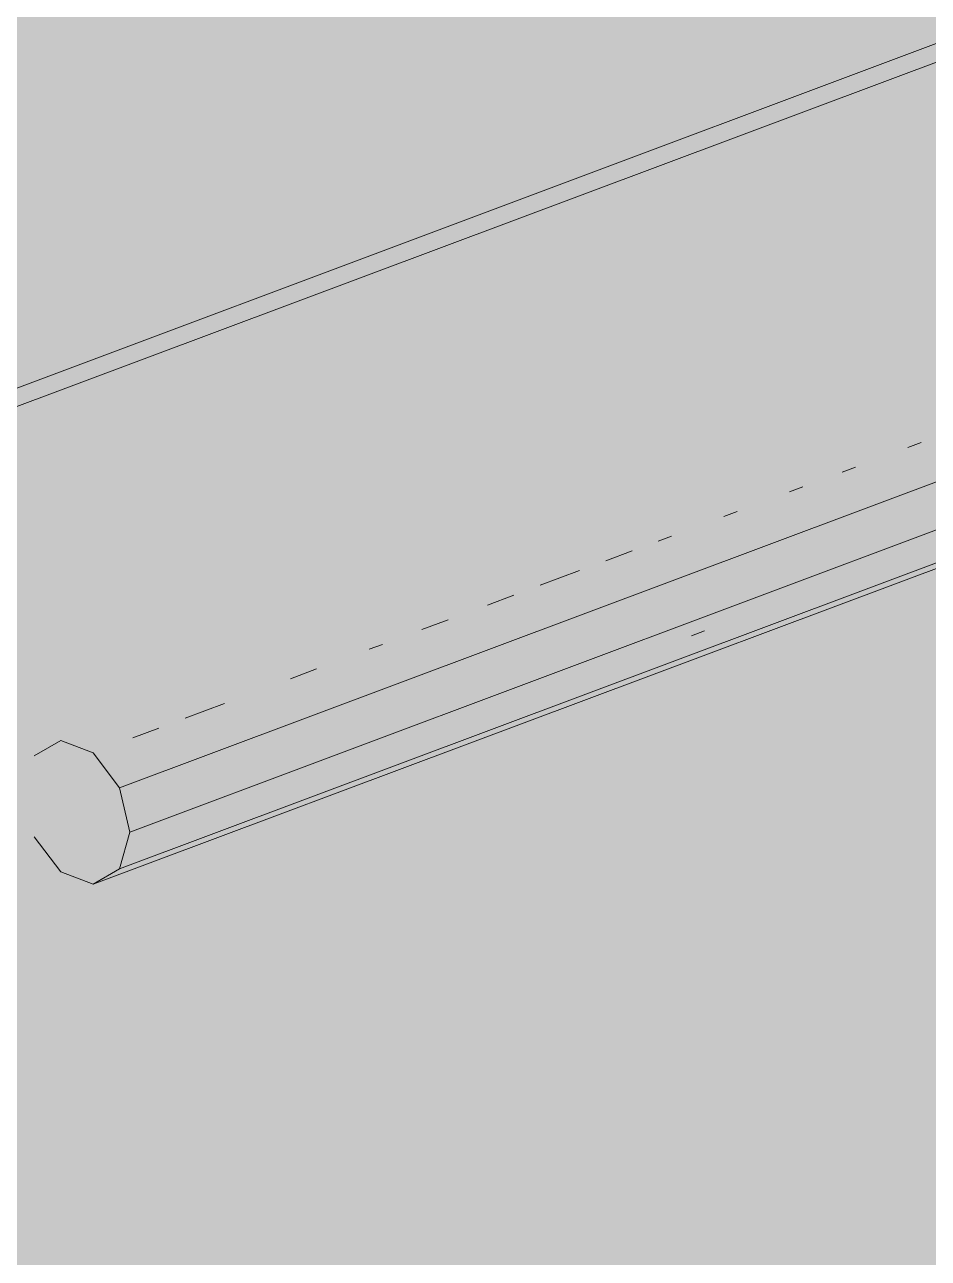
# Paper-space layout '03 3D Building and Roof' of a CAD drawing. Header units: millimetres. Extents: x 5 to 415, y 5 to 292.
# Drawn here: x 55.96 to 60.24, y 71.92 to 77.77 of the extents above; entities that cross this region are included whole.
import ezdxf

# ---------------------------------------------------------------- set-up
doc = ezdxf.new("R2010")
doc.units = ezdxf.units.MM
doc.layers.add('EXISTING', color=7, linetype='Continuous')
doc.layers.add('IMAGES', color=7, linetype='Continuous')

# ---------------------------------------------------------------- blocks, each defined once
blk = doc.blocks.new('SHEET_03')
at = {"layer": 'EXISTING', "color": 250, "lineweight": 9}
for p, q in [((56.4063, 74.148), (68.3064, 78.6059)), ((68.2295, 78.3486), (56.454, 73.9375)), ((56.4063, 73.7627), (68.1195, 78.1505)), ((56.2813, 73.6904), (68.1191, 78.1249)), ((47.2449, 72.7929), (60.4548, 77.7414)), ((47.4318, 72.7755), (60.4548, 77.654)), ((60.1442, 75.7609), (60.2065, 75.7843)), ((59.8326, 75.6442), (59.8949, 75.6676)), ((59.5834, 75.5509), (59.6457, 75.5742)), ((59.2719, 75.4342), (59.3342, 75.4575)), ((58.9604, 75.3175), (59.0227, 75.3408)), ((58.7112, 75.2241), (58.8358, 75.2708)), ((58.3996, 75.1074), (58.5866, 75.1775)), ((58.1504, 75.0141), (58.275, 75.0608)), ((57.8389, 74.8974), (57.9635, 74.9441)), ((59.1174, 74.8686), (59.1797, 74.8919)), ((57.5897, 74.804), (57.652, 74.8274)), ((57.2159, 74.664), (57.3405, 74.7107)), ((56.7174, 74.4773), (56.9043, 74.5473)), ((56.4682, 74.3839), (56.5928, 74.4306)), ((56.1268, 74.3718), (56.0018, 74.2995)), ((56.2813, 74.3139), (56.1268, 74.3718)), ((56.4063, 74.148), (56.2813, 74.3139)), ((56.454, 73.9375), (56.4063, 74.148)), ((56.4063, 73.7627), (56.454, 73.9375)), ((56.0018, 73.9142), (56.1268, 73.7483)), ((56.2813, 73.6904), (56.4063, 73.7627)), ((56.1268, 73.7483), (56.2813, 73.6904))]:
    blk.add_line(p, q, dxfattribs=at)
at = {"layer": 'IMAGES', "color": 7}
for points in [[(58.1379, 77.7143), (58.3093, 77.7143), (58.1379, 78.0571), (58.3093, 78.0571)], [(48.5416, 77.7143), (57.6238, 77.7143), (48.5416, 77.8857), (57.6238, 77.8857)], [(57.6238, 77.7143), (57.7952, 77.7143), (57.6238, 77.8857), (57.7952, 77.8857)], [(57.7952, 77.7143), (57.9665, 77.7143), (57.7952, 77.8857), (57.9665, 77.8857)], [(57.9665, 77.7143), (58.1379, 77.7143), (57.9665, 77.8857), (58.1379, 77.8857)], [(58.3093, 77.7143), (58.4806, 77.7143), (58.3093, 77.8857), (58.4806, 77.8857)], [(58.4806, 77.7143), (58.652, 77.7143), (58.4806, 77.8857), (58.652, 77.8857)], [(58.652, 77.7143), (58.8234, 77.7143), (58.652, 77.8857), (58.8234, 77.8857)], [(58.8234, 77.7143), (59.3375, 77.7143), (58.8234, 77.8857), (59.3375, 77.8857)], [(59.3375, 77.7143), (59.6802, 77.7143), (59.3375, 77.8857), (59.6802, 77.8857)], [(59.6802, 77.7143), (60.0229, 77.7143), (59.6802, 77.8857), (60.0229, 77.8857)], [(60.0229, 77.7143), (60.1943, 77.7143), (60.0229, 77.8857), (60.1943, 77.8857)], [(60.1943, 77.5429), (60.3656, 77.5429), (60.1943, 77.8857), (60.3656, 77.8857)], [(48.3702, 77.5429), (57.1097, 77.5429), (48.3702, 77.7143), (57.1097, 77.7143)], [(57.1097, 77.5429), (57.2811, 77.5429), (57.1097, 77.7143), (57.2811, 77.7143)], [(57.2811, 77.5429), (57.4525, 77.5429), (57.2811, 77.7143), (57.4525, 77.7143)], [(57.4525, 77.5429), (57.6238, 77.5429), (57.4525, 77.7143), (57.6238, 77.7143)], [(57.6238, 77.5429), (57.7952, 77.5429), (57.6238, 77.7143), (57.7952, 77.7143)], [(57.7952, 77.5429), (57.9665, 77.5429), (57.7952, 77.7143), (57.9665, 77.7143)], [(57.9665, 77.5429), (58.1379, 77.5429), (57.9665, 77.7143), (58.1379, 77.7143)], [(58.1379, 77.5429), (58.4806, 77.5429), (58.1379, 77.7143), (58.4806, 77.7143)], [(58.4806, 77.5429), (58.652, 77.5429), (58.4806, 77.7143), (58.652, 77.7143)], [(58.652, 77.5429), (59.3375, 77.5429), (58.652, 77.7143), (59.3375, 77.7143)], [(59.3375, 77.5429), (59.6802, 77.5429), (59.3375, 77.7143), (59.6802, 77.7143)], [(59.6802, 77.5429), (59.8515, 77.5429), (59.6802, 77.7143), (59.8515, 77.7143)], [(59.8515, 77.5429), (60.0229, 77.5429), (59.8515, 77.7143), (60.0229, 77.7143)], [(60.0229, 77.5429), (60.1943, 77.5429), (60.0229, 77.7143), (60.1943, 77.7143)], [(47.8561, 77.3714), (56.767, 77.3714), (47.8561, 77.5429), (56.767, 77.5429)], [(56.767, 77.3714), (57.1097, 77.3714), (56.767, 77.5429), (57.1097, 77.5429)], [(57.1097, 77.3714), (57.2811, 77.3714), (57.1097, 77.5429), (57.2811, 77.5429)], [(57.2811, 77.3714), (57.4525, 77.3714), (57.2811, 77.5429), (57.4525, 77.5429)], [(57.4525, 77.3714), (57.6238, 77.3714), (57.4525, 77.5429), (57.6238, 77.5429)], [(57.6238, 77.3714), (57.7952, 77.3714), (57.6238, 77.5429), (57.7952, 77.5429)], [(57.7952, 77.3714), (57.9665, 77.3714), (57.7952, 77.5429), (57.9665, 77.5429)], [(57.9665, 77.3714), (58.3093, 77.3714), (57.9665, 77.5429), (58.3093, 77.5429)], [(58.3093, 77.3714), (58.9947, 77.3714), (58.3093, 77.5429), (58.9947, 77.5429)], [(58.9947, 77.3714), (59.1661, 77.3714), (58.9947, 77.5429), (59.1661, 77.5429)], [(59.1661, 77.3714), (59.3375, 77.3714), (59.1661, 77.5429), (59.3375, 77.5429)], [(59.3375, 77.3714), (59.6802, 77.3714), (59.3375, 77.5429), (59.6802, 77.5429)], [(59.6802, 77.2), (59.8515, 77.2), (59.6802, 77.5429), (59.8515, 77.5429)], [(59.8515, 77.3714), (60.1943, 77.3714), (59.8515, 77.5429), (60.1943, 77.5429)], [(60.1943, 77.3714), (60.8797, 77.3714), (60.1943, 77.5429), (60.8797, 77.5429)], [(47.342, 77.2), (56.2529, 77.2), (47.342, 77.3714), (56.2529, 77.3714)], [(56.2529, 77.2), (56.4243, 77.2), (56.2529, 77.3714), (56.4243, 77.3714)], [(56.4243, 77.2), (56.767, 77.2), (56.4243, 77.3714), (56.767, 77.3714)], [(56.767, 77.2), (56.9384, 77.2), (56.767, 77.3714), (56.9384, 77.3714)], [(56.9384, 77.2), (57.1097, 77.2), (56.9384, 77.3714), (57.1097, 77.3714)], [(57.1097, 77.2), (57.2811, 77.2), (57.1097, 77.3714), (57.2811, 77.3714)], [(57.2811, 77.2), (57.4525, 77.2), (57.2811, 77.3714), (57.4525, 77.3714)], [(57.4525, 77.2), (57.7952, 77.2), (57.4525, 77.3714), (57.7952, 77.3714)], [(57.7952, 77.2), (58.4806, 77.2), (57.7952, 77.3714), (58.4806, 77.3714)], [(58.4806, 77.2), (58.8234, 77.2), (58.4806, 77.3714), (58.8234, 77.3714)], [(58.8234, 77.2), (58.9947, 77.2), (58.8234, 77.3714), (58.9947, 77.3714)], [(58.9947, 77.2), (59.1661, 77.2), (58.9947, 77.3714), (59.1661, 77.3714)], [(59.1661, 77.2), (59.3375, 77.2), (59.1661, 77.3714), (59.3375, 77.3714)], [(59.3375, 77.2), (59.5088, 77.2), (59.3375, 77.3714), (59.5088, 77.3714)], [(59.5088, 77.2), (59.6802, 77.2), (59.5088, 77.3714), (59.6802, 77.3714)], [(59.8515, 77.2), (60.0229, 77.2), (59.8515, 77.3714), (60.0229, 77.3714)], [(60.0229, 77.2), (60.1943, 77.2), (60.0229, 77.3714), (60.1943, 77.3714)], [(60.1943, 77.2), (60.8797, 77.2), (60.1943, 77.3714), (60.8797, 77.3714)], [(55.9102, 77.0286), (56.2529, 77.0286), (55.9102, 77.2), (56.2529, 77.2)], [(56.2529, 77.0286), (56.5956, 77.0286), (56.2529, 77.2), (56.5956, 77.2)], [(56.5956, 77.0286), (56.767, 77.0286), (56.5956, 77.2), (56.767, 77.2)], [(56.767, 77.0286), (56.9384, 77.0286), (56.767, 77.2), (56.9384, 77.2)], [(56.9384, 77.0286), (57.1097, 77.0286), (56.9384, 77.2), (57.1097, 77.2)], [(57.1097, 77.0286), (57.2811, 77.0286), (57.1097, 77.2), (57.2811, 77.2)], [(57.2811, 77.0286), (58.1379, 77.0286), (57.2811, 77.2), (58.1379, 77.2)], [(58.1379, 77.0286), (58.3093, 77.0286), (58.1379, 77.2), (58.3093, 77.2)], [(58.3093, 77.0286), (58.4806, 77.0286), (58.3093, 77.2), (58.4806, 77.2)], [(58.4806, 77.0286), (58.652, 77.0286), (58.4806, 77.2), (58.652, 77.2)], [(58.652, 77.0286), (58.8234, 77.0286), (58.652, 77.2), (58.8234, 77.2)], [(58.8234, 76.8571), (58.9947, 76.8571), (58.8234, 77.2), (58.9947, 77.2)], [(58.9947, 77.0286), (59.3375, 77.0286), (58.9947, 77.2), (59.3375, 77.2)], [(59.3375, 77.0286), (59.5088, 77.0286), (59.3375, 77.2), (59.5088, 77.2)], [(59.5088, 77.0286), (59.6802, 77.0286), (59.5088, 77.2), (59.6802, 77.2)], [(59.6802, 77.0286), (60.0229, 77.0286), (59.6802, 77.2), (60.0229, 77.2)], [(60.0229, 77.0286), (61.0511, 77.0286), (60.0229, 77.2), (61.0511, 77.2)], [(55.9102, 76.8571), (56.0816, 76.8571), (55.9102, 77.0286), (56.0816, 77.0286)], [(56.0816, 76.8571), (56.2529, 76.8571), (56.0816, 77.0286), (56.2529, 77.0286)], [(56.2529, 76.8571), (56.4243, 76.8571), (56.2529, 77.0286), (56.4243, 77.0286)], [(56.4243, 76.8571), (56.5956, 76.8571), (56.4243, 77.0286), (56.5956, 77.0286)], [(56.5956, 76.8571), (56.767, 76.8571), (56.5956, 77.0286), (56.767, 77.0286)], [(56.767, 76.8571), (57.6238, 76.8571), (56.767, 77.0286), (57.6238, 77.0286)], [(57.6238, 76.8571), (57.7952, 76.8571), (57.6238, 77.0286), (57.7952, 77.0286)], [(57.7952, 76.8571), (57.9665, 76.8571), (57.7952, 77.0286), (57.9665, 77.0286)], [(57.9665, 76.8571), (58.1379, 76.8571), (57.9665, 77.0286), (58.1379, 77.0286)], [(58.1379, 76.8571), (58.3093, 76.8571), (58.1379, 77.0286), (58.3093, 77.0286)], [(58.3093, 76.6857), (58.4806, 76.6857), (58.3093, 77.0286), (58.4806, 77.0286)], [(58.4806, 76.8571), (58.652, 76.8571), (58.4806, 77.0286), (58.652, 77.0286)], [(58.652, 76.8571), (58.8234, 76.8571), (58.652, 77.0286), (58.8234, 77.0286)], [(58.9947, 76.8571), (59.1661, 76.8571), (58.9947, 77.0286), (59.1661, 77.0286)], [(59.1661, 76.8571), (59.6802, 76.8571), (59.1661, 77.0286), (59.6802, 77.0286)], [(59.6802, 76.8571), (61.3938, 76.8571), (59.6802, 77.0286), (61.3938, 77.0286)], [(55.9102, 76.6857), (56.0816, 76.6857), (55.9102, 76.8571), (56.0816, 76.8571)], [(56.0816, 76.6857), (56.2529, 76.6857), (56.0816, 76.8571), (56.2529, 76.8571)], [(56.2529, 76.6857), (56.4243, 76.6857), (56.2529, 76.8571), (56.4243, 76.8571)], [(56.4243, 76.6857), (57.1097, 76.6857), (56.4243, 76.8571), (57.1097, 76.8571)], [(57.1097, 76.6857), (57.4525, 76.6857), (57.1097, 76.8571), (57.4525, 76.8571)], [(57.4525, 76.6857), (57.6238, 76.6857), (57.4525, 76.8571), (57.6238, 76.8571)], [(57.6238, 76.6857), (57.7952, 76.6857), (57.6238, 76.8571), (57.7952, 76.8571)], [(57.7952, 76.6857), (57.9665, 76.6857), (57.7952, 76.8571), (57.9665, 76.8571)], [(57.9665, 76.6857), (58.3093, 76.6857), (57.9665, 76.8571), (58.3093, 76.8571)], [(58.4806, 76.6857), (58.652, 76.6857), (58.4806, 76.8571), (58.652, 76.8571)], [(58.652, 76.6857), (58.8234, 76.6857), (58.652, 76.8571), (58.8234, 76.8571)], [(58.8234, 76.6857), (59.1661, 76.6857), (58.8234, 76.8571), (59.1661, 76.8571)], [(59.1661, 76.6857), (61.0511, 76.6857), (59.1661, 76.8571), (61.0511, 76.8571)], [(55.9102, 76.5143), (56.767, 76.5143), (55.9102, 76.6857), (56.767, 76.6857)], [(56.767, 76.5143), (56.9384, 76.5143), (56.767, 76.6857), (56.9384, 76.6857)], [(56.9384, 76.5143), (57.1097, 76.5143), (56.9384, 76.6857), (57.1097, 76.6857)], [(57.1097, 76.5143), (57.2811, 76.5143), (57.1097, 76.6857), (57.2811, 76.6857)], [(57.2811, 76.5143), (57.4525, 76.5143), (57.2811, 76.6857), (57.4525, 76.6857)], [(57.4525, 76.5143), (57.7952, 76.5143), (57.4525, 76.6857), (57.7952, 76.6857)], [(57.7952, 76.5143), (57.9665, 76.5143), (57.7952, 76.6857), (57.9665, 76.6857)], [(57.9665, 76.5143), (58.1379, 76.5143), (57.9665, 76.6857), (58.1379, 76.6857)], [(58.1379, 76.5143), (58.3093, 76.5143), (58.1379, 76.6857), (58.3093, 76.6857)], [(58.3093, 76.5143), (58.652, 76.5143), (58.3093, 76.6857), (58.652, 76.6857)], [(58.652, 76.5143), (60.537, 76.5143), (58.652, 76.6857), (60.537, 76.6857)], [(55.5675, 76.3429), (56.2529, 76.3429), (55.5675, 76.5143), (56.2529, 76.5143)], [(56.2529, 76.3429), (56.4243, 76.3429), (56.2529, 76.5143), (56.4243, 76.5143)], [(56.4243, 76.3429), (56.5956, 76.3429), (56.4243, 76.5143), (56.5956, 76.5143)], [(56.5956, 76.3429), (56.767, 76.3429), (56.5956, 76.5143), (56.767, 76.5143)], [(56.767, 76.3429), (56.9384, 76.3429), (56.767, 76.5143), (56.9384, 76.5143)], [(56.9384, 76.3429), (57.1097, 76.3429), (56.9384, 76.5143), (57.1097, 76.5143)], [(57.1097, 76.3429), (57.4525, 76.3429), (57.1097, 76.5143), (57.4525, 76.5143)], [(57.4525, 76.3429), (57.6238, 76.3429), (57.4525, 76.5143), (57.6238, 76.5143)], [(57.6238, 76.3429), (57.7952, 76.3429), (57.6238, 76.5143), (57.7952, 76.5143)], [(57.7952, 76.3429), (58.1379, 76.3429), (57.7952, 76.5143), (58.1379, 76.5143)], [(58.1379, 76.3429), (59.8515, 76.3429), (58.1379, 76.5143), (59.8515, 76.5143)], [(59.8515, 76.3429), (60.1943, 76.3429), (59.8515, 76.5143), (60.1943, 76.5143)], [(60.1943, 76.1714), (60.3656, 76.1714), (60.1943, 76.5143), (60.3656, 76.5143)], [(55.9102, 76.1714), (56.0816, 76.1714), (55.9102, 76.3429), (56.0816, 76.3429)], [(56.0816, 76.1714), (56.2529, 76.1714), (56.0816, 76.3429), (56.2529, 76.3429)], [(56.2529, 76.1714), (56.4243, 76.1714), (56.2529, 76.3429), (56.4243, 76.3429)], [(56.4243, 76.1714), (56.5956, 76.1714), (56.4243, 76.3429), (56.5956, 76.3429)], [(56.5956, 76.1714), (57.1097, 76.1714), (56.5956, 76.3429), (57.1097, 76.3429)], [(57.1097, 76.1714), (57.2811, 76.1714), (57.1097, 76.3429), (57.2811, 76.3429)], [(57.2811, 76.1714), (57.4525, 76.1714), (57.2811, 76.3429), (57.4525, 76.3429)], [(57.4525, 76.1714), (57.7952, 76.1714), (57.4525, 76.3429), (57.7952, 76.3429)], [(57.7952, 76.1714), (59.5088, 76.1714), (57.7952, 76.3429), (59.5088, 76.3429)], [(59.5088, 76.1714), (59.8515, 76.1714), (59.5088, 76.3429), (59.8515, 76.3429)], [(59.8515, 76.1714), (60.0229, 76.1714), (59.8515, 76.3429), (60.0229, 76.3429)], [(60.0229, 76.1714), (60.1943, 76.1714), (60.0229, 76.3429), (60.1943, 76.3429)], [(55.9102, 76), (56.0816, 76), (55.9102, 76.1714), (56.0816, 76.1714)], [(56.0816, 75.8286), (56.2529, 75.8286), (56.0816, 76.1714), (56.2529, 76.1714)], [(56.2529, 76), (56.5956, 76), (56.2529, 76.1714), (56.5956, 76.1714)], [(56.5956, 76), (56.767, 76), (56.5956, 76.1714), (56.767, 76.1714)], [(56.767, 76), (56.9384, 76), (56.767, 76.1714), (56.9384, 76.1714)], [(56.9384, 76), (57.2811, 76), (56.9384, 76.1714), (57.2811, 76.1714)], [(57.2811, 76), (58.9947, 76), (57.2811, 76.1714), (58.9947, 76.1714)], [(58.9947, 76), (59.1661, 76), (58.9947, 76.1714), (59.1661, 76.1714)], [(59.1661, 76), (59.3375, 76), (59.1661, 76.1714), (59.3375, 76.1714)], [(59.3375, 76), (59.5088, 76), (59.3375, 76.1714), (59.5088, 76.1714)], [(59.5088, 76), (59.6802, 76), (59.5088, 76.1714), (59.6802, 76.1714)], [(59.6802, 76), (59.8515, 76), (59.6802, 76.1714), (59.8515, 76.1714)], [(59.8515, 75.8286), (60.1943, 75.8286), (59.8515, 76.1714), (60.1943, 76.1714)], [(60.1943, 76), (60.7084, 76), (60.1943, 76.1714), (60.7084, 76.1714)], [(55.7388, 75.8286), (56.0816, 75.8286), (55.7388, 76), (56.0816, 76)], [(56.2529, 75.8286), (56.4243, 75.8286), (56.2529, 76), (56.4243, 76)], [(56.4243, 75.8286), (56.5956, 75.8286), (56.4243, 76), (56.5956, 76)], [(56.5956, 75.8286), (56.9384, 75.8286), (56.5956, 76), (56.9384, 76)], [(56.9384, 75.8286), (58.4806, 75.8286), (56.9384, 76), (58.4806, 76)], [(58.4806, 75.8286), (58.8234, 75.8286), (58.4806, 76), (58.8234, 76)], [(58.8234, 75.8286), (58.9947, 75.8286), (58.8234, 76), (58.9947, 76)], [(58.9947, 75.8286), (59.3375, 75.8286), (58.9947, 76), (59.3375, 76)], [(59.3375, 75.8286), (59.5088, 75.8286), (59.3375, 76), (59.5088, 76)], [(59.5088, 75.8286), (59.6802, 75.8286), (59.5088, 76), (59.6802, 76)], [(59.6802, 75.8286), (59.8515, 75.8286), (59.6802, 76), (59.8515, 76)], [(60.1943, 75.8286), (60.3656, 75.8286), (60.1943, 76), (60.3656, 76)], [(55.7388, 75.6571), (56.0816, 75.6571), (55.7388, 75.8286), (56.0816, 75.8286)], [(56.0816, 75.6571), (56.4243, 75.6571), (56.0816, 75.8286), (56.4243, 75.8286)], [(56.4243, 75.6571), (58.4806, 75.6571), (56.4243, 75.8286), (58.4806, 75.8286)], [(58.4806, 75.6571), (58.652, 75.6571), (58.4806, 75.8286), (58.652, 75.8286)], [(58.652, 75.6571), (59.1661, 75.6571), (58.652, 75.8286), (59.1661, 75.8286)], [(59.1661, 75.6571), (59.5088, 75.6571), (59.1661, 75.8286), (59.5088, 75.8286)], [(59.5088, 75.6571), (59.6802, 75.6571), (59.5088, 75.8286), (59.6802, 75.8286)], [(59.6802, 75.6571), (59.8515, 75.6571), (59.6802, 75.8286), (59.8515, 75.8286)], [(59.8515, 75.6571), (60.0229, 75.6571), (59.8515, 75.8286), (60.0229, 75.8286)], [(60.0229, 75.4857), (60.1943, 75.4857), (60.0229, 75.8286), (60.1943, 75.8286)], [(60.1943, 75.6571), (60.3656, 75.6571), (60.1943, 75.8286), (60.3656, 75.8286)], [(55.9102, 75.4857), (57.4525, 75.4857), (55.9102, 75.6571), (57.4525, 75.6571)], [(57.4525, 75.4857), (57.6238, 75.4857), (57.4525, 75.6571), (57.6238, 75.6571)], [(57.6238, 75.4857), (57.7952, 75.4857), (57.6238, 75.6571), (57.7952, 75.6571)], [(57.7952, 75.4857), (57.9665, 75.4857), (57.7952, 75.6571), (57.9665, 75.6571)], [(57.9665, 75.4857), (58.3093, 75.4857), (57.9665, 75.6571), (58.3093, 75.6571)], [(58.3093, 75.4857), (58.9947, 75.4857), (58.3093, 75.6571), (58.9947, 75.6571)], [(58.9947, 75.4857), (59.1661, 75.4857), (58.9947, 75.6571), (59.1661, 75.6571)], [(59.1661, 75.4857), (59.3375, 75.4857), (59.1661, 75.6571), (59.3375, 75.6571)], [(59.3375, 75.4857), (59.5088, 75.4857), (59.3375, 75.6571), (59.5088, 75.6571)], [(59.5088, 75.4857), (59.6802, 75.4857), (59.5088, 75.6571), (59.6802, 75.6571)], [(59.6802, 75.4857), (60.0229, 75.4857), (59.6802, 75.6571), (60.0229, 75.6571)], [(60.1943, 75.4857), (60.537, 75.4857), (60.1943, 75.6571), (60.537, 75.6571)], [(55.5675, 75.3143), (57.4525, 75.3143), (55.5675, 75.4857), (57.4525, 75.4857)], [(57.4525, 75.3143), (57.9665, 75.3143), (57.4525, 75.4857), (57.9665, 75.4857)], [(57.9665, 75.1429), (58.1379, 75.1429), (57.9665, 75.4857), (58.1379, 75.4857)], [(58.1379, 75.3143), (58.3093, 75.3143), (58.1379, 75.4857), (58.3093, 75.4857)], [(58.3093, 75.3143), (58.8234, 75.3143), (58.3093, 75.4857), (58.8234, 75.4857)], [(58.8234, 75.3143), (58.9947, 75.3143), (58.8234, 75.4857), (58.9947, 75.4857)], [(58.9947, 75.3143), (59.1661, 75.3143), (58.9947, 75.4857), (59.1661, 75.4857)], [(59.1661, 75.3143), (59.3375, 75.3143), (59.1661, 75.4857), (59.3375, 75.4857)], [(59.3375, 75.1429), (59.5088, 75.1429), (59.3375, 75.4857), (59.5088, 75.4857)], [(59.5088, 75.3143), (59.6802, 75.3143), (59.5088, 75.4857), (59.6802, 75.4857)], [(59.6802, 75.3143), (60.537, 75.3143), (59.6802, 75.4857), (60.537, 75.4857)], [(54.882, 75.1429), (56.9384, 75.1429), (54.882, 75.3143), (56.9384, 75.3143)], [(56.9384, 75.1429), (57.1097, 75.1429), (56.9384, 75.3143), (57.1097, 75.3143)], [(57.1097, 75.1429), (57.2811, 75.1429), (57.1097, 75.3143), (57.2811, 75.3143)], [(57.2811, 75.1429), (57.4525, 75.1429), (57.2811, 75.3143), (57.4525, 75.3143)], [(57.4525, 75.1429), (57.6238, 75.1429), (57.4525, 75.3143), (57.6238, 75.3143)], [(57.6238, 75.1429), (57.7952, 75.1429), (57.6238, 75.3143), (57.7952, 75.3143)], [(57.7952, 75.1429), (57.9665, 75.1429), (57.7952, 75.3143), (57.9665, 75.3143)], [(58.1379, 75.1429), (58.3093, 75.1429), (58.1379, 75.3143), (58.3093, 75.3143)], [(58.3093, 75.1429), (58.8234, 75.1429), (58.3093, 75.3143), (58.8234, 75.3143)], [(58.8234, 75.1429), (59.3375, 75.1429), (58.8234, 75.3143), (59.3375, 75.3143)], [(59.5088, 75.1429), (59.8515, 75.1429), (59.5088, 75.3143), (59.8515, 75.3143)], [(59.8515, 75.1429), (60.3656, 75.1429), (59.8515, 75.3143), (60.3656, 75.3143)], [(54.5393, 74.9714), (56.0816, 74.9714), (54.5393, 75.1429), (56.0816, 75.1429)], [(56.0816, 74.9714), (56.5956, 74.9714), (56.0816, 75.1429), (56.5956, 75.1429)], [(56.5956, 74.9714), (56.767, 74.9714), (56.5956, 75.1429), (56.767, 75.1429)], [(56.767, 74.9714), (56.9384, 74.9714), (56.767, 75.1429), (56.9384, 75.1429)], [(56.9384, 74.9714), (57.1097, 74.9714), (56.9384, 75.1429), (57.1097, 75.1429)], [(57.1097, 74.9714), (57.2811, 74.9714), (57.1097, 75.1429), (57.2811, 75.1429)], [(57.2811, 74.9714), (57.4525, 74.9714), (57.2811, 75.1429), (57.4525, 75.1429)], [(57.4525, 74.9714), (57.6238, 74.9714), (57.4525, 75.1429), (57.6238, 75.1429)], [(57.6238, 74.9714), (57.7952, 74.9714), (57.6238, 75.1429), (57.7952, 75.1429)], [(57.7952, 74.9714), (57.9665, 74.9714), (57.7952, 75.1429), (57.9665, 75.1429)], [(57.9665, 74.9714), (58.1379, 74.9714), (57.9665, 75.1429), (58.1379, 75.1429)], [(58.1379, 74.8), (58.4806, 74.8), (58.1379, 75.1429), (58.4806, 75.1429)], [(58.4806, 74.9714), (58.8234, 74.9714), (58.4806, 75.1429), (58.8234, 75.1429)], [(58.8234, 74.9714), (59.1661, 74.9714), (58.8234, 75.1429), (59.1661, 75.1429)], [(59.1661, 74.9714), (59.5088, 74.9714), (59.1661, 75.1429), (59.5088, 75.1429)], [(59.5088, 74.9714), (60.0229, 74.9714), (59.5088, 75.1429), (60.0229, 75.1429)], [(60.0229, 74.9714), (60.537, 74.9714), (60.0229, 75.1429), (60.537, 75.1429)], [(55.9102, 74.8), (56.0816, 74.8), (55.9102, 74.9714), (56.0816, 74.9714)], [(56.0816, 74.8), (56.2529, 74.8), (56.0816, 74.9714), (56.2529, 74.9714)], [(56.2529, 74.8), (56.5956, 74.8), (56.2529, 74.9714), (56.5956, 74.9714)], [(56.5956, 74.6286), (56.767, 74.6286), (56.5956, 74.9714), (56.767, 74.9714)], [(56.767, 74.6286), (57.1097, 74.6286), (56.767, 74.9714), (57.1097, 74.9714)], [(57.1097, 74.8), (57.6238, 74.8), (57.1097, 74.9714), (57.6238, 74.9714)], [(57.6238, 74.8), (57.7952, 74.8), (57.6238, 74.9714), (57.7952, 74.9714)], [(57.7952, 74.8), (57.9665, 74.8), (57.7952, 74.9714), (57.9665, 74.9714)], [(57.9665, 74.8), (58.1379, 74.8), (57.9665, 74.9714), (58.1379, 74.9714)], [(58.4806, 74.6286), (58.652, 74.6286), (58.4806, 74.9714), (58.652, 74.9714)], [(58.652, 74.8), (58.9947, 74.8), (58.652, 74.9714), (58.9947, 74.9714)], [(58.9947, 74.8), (59.1661, 74.8), (58.9947, 74.9714), (59.1661, 74.9714)], [(59.1661, 74.8), (59.5088, 74.8), (59.1661, 74.9714), (59.5088, 74.9714)], [(59.5088, 74.8), (59.8515, 74.8), (59.5088, 74.9714), (59.8515, 74.9714)], [(59.8515, 74.8), (60.0229, 74.8), (59.8515, 74.9714), (60.0229, 74.9714)], [(60.0229, 74.8), (60.1943, 74.8), (60.0229, 74.9714), (60.1943, 74.9714)], [(60.1943, 74.8), (60.3656, 74.8), (60.1943, 74.9714), (60.3656, 74.9714)], [(55.9102, 74.6286), (56.0816, 74.6286), (55.9102, 74.8), (56.0816, 74.8)], [(56.0816, 74.6286), (56.2529, 74.6286), (56.0816, 74.8), (56.2529, 74.8)], [(56.2529, 74.6286), (56.5956, 74.6286), (56.2529, 74.8), (56.5956, 74.8)], [(57.1097, 74.4571), (57.2811, 74.4571), (57.1097, 74.8), (57.2811, 74.8)], [(57.2811, 74.4571), (57.4525, 74.4571), (57.2811, 74.8), (57.4525, 74.8)], [(57.4525, 74.6286), (57.6238, 74.6286), (57.4525, 74.8), (57.6238, 74.8)], [(57.6238, 74.6286), (57.7952, 74.6286), (57.6238, 74.8), (57.7952, 74.8)], [(57.7952, 74.6286), (57.9665, 74.6286), (57.7952, 74.8), (57.9665, 74.8)], [(57.9665, 74.6286), (58.3093, 74.6286), (57.9665, 74.8), (58.3093, 74.8)], [(58.3093, 74.6286), (58.4806, 74.6286), (58.3093, 74.8), (58.4806, 74.8)], [(58.652, 74.6286), (58.8234, 74.6286), (58.652, 74.8), (58.8234, 74.8)], [(58.8234, 74.6286), (58.9947, 74.6286), (58.8234, 74.8), (58.9947, 74.8)], [(58.9947, 74.6286), (59.1661, 74.6286), (58.9947, 74.8), (59.1661, 74.8)], [(59.1661, 74.6286), (59.6802, 74.6286), (59.1661, 74.8), (59.6802, 74.8)], [(59.6802, 74.6286), (59.8515, 74.6286), (59.6802, 74.8), (59.8515, 74.8)], [(59.8515, 74.6286), (63.1074, 74.6286), (59.8515, 74.8), (63.1074, 74.8)], [(55.9102, 74.4571), (56.2529, 74.4571), (55.9102, 74.6286), (56.2529, 74.6286)], [(56.2529, 74.4571), (56.4243, 74.4571), (56.2529, 74.6286), (56.4243, 74.6286)], [(56.4243, 74.4571), (56.5956, 74.4571), (56.4243, 74.6286), (56.5956, 74.6286)], [(56.5956, 74.4571), (56.767, 74.4571), (56.5956, 74.6286), (56.767, 74.6286)], [(56.767, 74.4571), (56.9384, 74.4571), (56.767, 74.6286), (56.9384, 74.6286)], [(56.9384, 74.4571), (57.1097, 74.4571), (56.9384, 74.6286), (57.1097, 74.6286)], [(57.4525, 74.2857), (57.6238, 74.2857), (57.4525, 74.6286), (57.6238, 74.6286)], [(57.6238, 74.2857), (57.9665, 74.2857), (57.6238, 74.6286), (57.9665, 74.6286)], [(57.9665, 74.4571), (58.1379, 74.4571), (57.9665, 74.6286), (58.1379, 74.6286)], [(58.1379, 74.4571), (58.3093, 74.4571), (58.1379, 74.6286), (58.3093, 74.6286)], [(58.3093, 74.4571), (58.652, 74.4571), (58.3093, 74.6286), (58.652, 74.6286)], [(58.652, 74.4571), (58.9947, 74.4571), (58.652, 74.6286), (58.9947, 74.6286)], [(58.9947, 74.4571), (59.1661, 74.4571), (58.9947, 74.6286), (59.1661, 74.6286)], [(59.1661, 74.4571), (59.3375, 74.4571), (59.1661, 74.6286), (59.3375, 74.6286)], [(59.3375, 74.4571), (59.5088, 74.4571), (59.3375, 74.6286), (59.5088, 74.6286)], [(59.5088, 74.4571), (62.5934, 74.4571), (59.5088, 74.6286), (62.5934, 74.6286)], [(55.9102, 74.2857), (56.0816, 74.2857), (55.9102, 74.4571), (56.0816, 74.4571)], [(56.0816, 74.2857), (56.2529, 74.2857), (56.0816, 74.4571), (56.2529, 74.4571)], [(56.2529, 74.2857), (56.4243, 74.2857), (56.2529, 74.4571), (56.4243, 74.4571)], [(56.4243, 74.1143), (56.5956, 74.1143), (56.4243, 74.4571), (56.5956, 74.4571)], [(56.5956, 74.2857), (56.767, 74.2857), (56.5956, 74.4571), (56.767, 74.4571)], [(56.767, 74.2857), (57.1097, 74.2857), (56.767, 74.4571), (57.1097, 74.4571)], [(57.1097, 74.2857), (57.4525, 74.2857), (57.1097, 74.4571), (57.4525, 74.4571)], [(57.9665, 74.2857), (58.3093, 74.2857), (57.9665, 74.4571), (58.3093, 74.4571)], [(58.3093, 74.2857), (58.4806, 74.2857), (58.3093, 74.4571), (58.4806, 74.4571)], [(58.4806, 74.2857), (58.652, 74.2857), (58.4806, 74.4571), (58.652, 74.4571)], [(58.652, 74.2857), (58.8234, 74.2857), (58.652, 74.4571), (58.8234, 74.4571)], [(58.8234, 74.2857), (58.9947, 74.2857), (58.8234, 74.4571), (58.9947, 74.4571)], [(58.9947, 74.2857), (62.2506, 74.2857), (58.9947, 74.4571), (62.2506, 74.4571)], [(55.9102, 74.1143), (56.0816, 74.1143), (55.9102, 74.2857), (56.0816, 74.2857)], [(56.0816, 74.1143), (56.2529, 74.1143), (56.0816, 74.2857), (56.2529, 74.2857)], [(56.2529, 74.1143), (56.4243, 74.1143), (56.2529, 74.2857), (56.4243, 74.2857)], [(56.5956, 74.1143), (56.9384, 74.1143), (56.5956, 74.2857), (56.9384, 74.2857)], [(56.9384, 74.1143), (57.4525, 74.1143), (56.9384, 74.2857), (57.4525, 74.2857)], [(57.4525, 74.1143), (57.7952, 74.1143), (57.4525, 74.2857), (57.7952, 74.2857)], [(57.7952, 74.1143), (58.1379, 74.1143), (57.7952, 74.2857), (58.1379, 74.2857)], [(58.1379, 74.1143), (58.3093, 74.1143), (58.1379, 74.2857), (58.3093, 74.2857)], [(58.3093, 74.1143), (58.4806, 74.1143), (58.3093, 74.2857), (58.4806, 74.2857)], [(58.4806, 74.1143), (58.652, 74.1143), (58.4806, 74.2857), (58.652, 74.2857)], [(58.652, 74.1143), (61.5652, 74.1143), (58.652, 74.2857), (61.5652, 74.2857)], [(55.9102, 73.9429), (56.0816, 73.9429), (55.9102, 74.1143), (56.0816, 74.1143)], [(56.0816, 73.9429), (56.2529, 73.9429), (56.0816, 74.1143), (56.2529, 74.1143)], [(56.2529, 73.9429), (56.4243, 73.9429), (56.2529, 74.1143), (56.4243, 74.1143)], [(56.4243, 73.9429), (56.9384, 73.9429), (56.4243, 74.1143), (56.9384, 74.1143)], [(56.9384, 73.9429), (57.4525, 73.9429), (56.9384, 74.1143), (57.4525, 74.1143)], [(57.4525, 73.9429), (57.6238, 73.9429), (57.4525, 74.1143), (57.6238, 74.1143)], [(57.6238, 73.9429), (57.7952, 73.9429), (57.6238, 74.1143), (57.7952, 74.1143)], [(57.7952, 73.9429), (57.9665, 73.9429), (57.7952, 74.1143), (57.9665, 74.1143)], [(57.9665, 73.9429), (58.1379, 73.9429), (57.9665, 74.1143), (58.1379, 74.1143)], [(58.1379, 73.9429), (61.2224, 73.9429), (58.1379, 74.1143), (61.2224, 74.1143)], [(55.9102, 73.7714), (56.0816, 73.7714), (55.9102, 73.9429), (56.0816, 73.9429)], [(56.0816, 73.7714), (56.2529, 73.7714), (56.0816, 73.9429), (56.2529, 73.9429)], [(56.2529, 73.7714), (56.4243, 73.7714), (56.2529, 73.9429), (56.4243, 73.9429)], [(56.4243, 73.7714), (56.9384, 73.7714), (56.4243, 73.9429), (56.9384, 73.9429)], [(56.9384, 73.7714), (57.2811, 73.7714), (56.9384, 73.9429), (57.2811, 73.9429)], [(57.2811, 73.7714), (57.4525, 73.7714), (57.2811, 73.9429), (57.4525, 73.9429)], [(57.4525, 73.7714), (57.6238, 73.7714), (57.4525, 73.9429), (57.6238, 73.9429)], [(57.6238, 73.7714), (60.8797, 73.7714), (57.6238, 73.9429), (60.8797, 73.9429)], [(55.9102, 73.6), (56.0816, 73.6), (55.9102, 73.7714), (56.0816, 73.7714)], [(56.0816, 73.6), (56.2529, 73.6), (56.0816, 73.7714), (56.2529, 73.7714)], [(56.2529, 73.6), (56.4243, 73.6), (56.2529, 73.7714), (56.4243, 73.7714)], [(56.4243, 73.6), (56.767, 73.6), (56.4243, 73.7714), (56.767, 73.7714)], [(56.767, 73.6), (56.9384, 73.6), (56.767, 73.7714), (56.9384, 73.7714)], [(56.9384, 73.6), (57.1097, 73.6), (56.9384, 73.7714), (57.1097, 73.7714)], [(57.1097, 73.6), (57.2811, 73.6), (57.1097, 73.7714), (57.2811, 73.7714)], [(57.2811, 73.6), (60.1943, 73.6), (57.2811, 73.7714), (60.1943, 73.7714)], [(60.1943, 73.6), (60.3656, 73.6), (60.1943, 73.7714), (60.3656, 73.7714)], [(54.882, 73.4286), (56.0816, 73.4286), (54.882, 73.6), (56.0816, 73.6)], [(56.0816, 73.4286), (56.2529, 73.4286), (56.0816, 73.6), (56.2529, 73.6)], [(56.2529, 73.4286), (56.4243, 73.4286), (56.2529, 73.6), (56.4243, 73.6)], [(56.4243, 73.4286), (56.767, 73.4286), (56.4243, 73.6), (56.767, 73.6)], [(56.767, 73.4286), (59.8515, 73.4286), (56.767, 73.6), (59.8515, 73.6)], [(59.8515, 73.4286), (60.0229, 73.4286), (59.8515, 73.6), (60.0229, 73.6)], [(60.0229, 73.4286), (60.1943, 73.4286), (60.0229, 73.6), (60.1943, 73.6)], [(60.1943, 73.4286), (60.3656, 73.4286), (60.1943, 73.6), (60.3656, 73.6)], [(54.3679, 73.2571), (59.5088, 73.2571), (54.3679, 73.4286), (59.5088, 73.4286)], [(59.5088, 73.2571), (59.8515, 73.2571), (59.5088, 73.4286), (59.8515, 73.4286)], [(59.8515, 73.2571), (60.0229, 73.2571), (59.8515, 73.4286), (60.0229, 73.4286)], [(60.0229, 73.2571), (60.1943, 73.2571), (60.0229, 73.4286), (60.1943, 73.4286)], [(60.1943, 73.2571), (60.3656, 73.2571), (60.1943, 73.4286), (60.3656, 73.4286)], [(54.0252, 73.0857), (58.9947, 73.0857), (54.0252, 73.2571), (58.9947, 73.2571)], [(58.9947, 73.0857), (59.1661, 73.0857), (58.9947, 73.2571), (59.1661, 73.2571)], [(59.1661, 73.0857), (59.5088, 73.0857), (59.1661, 73.2571), (59.5088, 73.2571)], [(59.5088, 73.0857), (59.6802, 73.0857), (59.5088, 73.2571), (59.6802, 73.2571)], [(59.6802, 73.0857), (59.8515, 73.0857), (59.6802, 73.2571), (59.8515, 73.2571)], [(59.8515, 73.0857), (60.0229, 73.0857), (59.8515, 73.2571), (60.0229, 73.2571)], [(60.0229, 73.0857), (60.1943, 73.0857), (60.0229, 73.2571), (60.1943, 73.2571)], [(60.1943, 73.0857), (60.3656, 73.0857), (60.1943, 73.2571), (60.3656, 73.2571)], [(53.5111, 72.9143), (58.4806, 72.9143), (53.5111, 73.0857), (58.4806, 73.0857)], [(58.4806, 72.9143), (58.652, 72.9143), (58.4806, 73.0857), (58.652, 73.0857)], [(58.652, 72.9143), (58.9947, 72.9143), (58.652, 73.0857), (58.9947, 73.0857)], [(58.9947, 72.9143), (59.1661, 72.9143), (58.9947, 73.0857), (59.1661, 73.0857)], [(59.1661, 72.9143), (59.5088, 72.9143), (59.1661, 73.0857), (59.5088, 73.0857)], [(59.5088, 72.9143), (59.6802, 72.9143), (59.5088, 73.0857), (59.6802, 73.0857)], [(59.6802, 72.9143), (59.8515, 72.9143), (59.6802, 73.0857), (59.8515, 73.0857)], [(59.8515, 72.9143), (60.1943, 72.9143), (59.8515, 73.0857), (60.1943, 73.0857)], [(60.1943, 72.9143), (65.8492, 72.9143), (60.1943, 73.0857), (65.8492, 73.0857)], [(53.1684, 72.7429), (57.9665, 72.7429), (53.1684, 72.9143), (57.9665, 72.9143)], [(57.9665, 72.7429), (58.1379, 72.7429), (57.9665, 72.9143), (58.1379, 72.9143)], [(58.1379, 72.7429), (58.4806, 72.7429), (58.1379, 72.9143), (58.4806, 72.9143)], [(58.4806, 72.7429), (58.652, 72.7429), (58.4806, 72.9143), (58.652, 72.9143)], [(58.652, 72.7429), (58.9947, 72.7429), (58.652, 72.9143), (58.9947, 72.9143)], [(58.9947, 72.7429), (59.1661, 72.7429), (58.9947, 72.9143), (59.1661, 72.9143)], [(59.1661, 72.7429), (59.5088, 72.7429), (59.1661, 72.9143), (59.5088, 72.9143)], [(59.5088, 72.7429), (59.6802, 72.7429), (59.5088, 72.9143), (59.6802, 72.9143)], [(59.6802, 72.7429), (65.8492, 72.7429), (59.6802, 72.9143), (65.8492, 72.9143)], [(52.6543, 72.5714), (57.6238, 72.5714), (52.6543, 72.7429), (57.6238, 72.7429)], [(57.6238, 72.5714), (57.7952, 72.5714), (57.6238, 72.7429), (57.7952, 72.7429)], [(57.7952, 72.5714), (57.9665, 72.5714), (57.7952, 72.7429), (57.9665, 72.7429)], [(57.9665, 72.5714), (58.1379, 72.5714), (57.9665, 72.7429), (58.1379, 72.7429)], [(58.1379, 72.5714), (58.3093, 72.5714), (58.1379, 72.7429), (58.3093, 72.7429)], [(58.3093, 72.5714), (58.4806, 72.5714), (58.3093, 72.7429), (58.4806, 72.7429)], [(58.4806, 72.5714), (58.652, 72.5714), (58.4806, 72.7429), (58.652, 72.7429)], [(58.652, 72.5714), (58.9947, 72.5714), (58.652, 72.7429), (58.9947, 72.7429)], [(58.9947, 72.5714), (59.1661, 72.5714), (58.9947, 72.7429), (59.1661, 72.7429)], [(59.1661, 72.5714), (65.8492, 72.5714), (59.1661, 72.7429), (65.8492, 72.7429)], [(52.1402, 72.4), (57.1097, 72.4), (52.1402, 72.5714), (57.1097, 72.5714)], [(57.1097, 72.4), (57.2811, 72.4), (57.1097, 72.5714), (57.2811, 72.5714)], [(57.2811, 72.4), (57.4525, 72.4), (57.2811, 72.5714), (57.4525, 72.5714)], [(57.4525, 72.4), (57.6238, 72.4), (57.4525, 72.5714), (57.6238, 72.5714)], [(57.6238, 72.4), (57.7952, 72.4), (57.6238, 72.5714), (57.7952, 72.5714)], [(57.7952, 72.4), (57.9665, 72.4), (57.7952, 72.5714), (57.9665, 72.5714)], [(57.9665, 72.4), (58.1379, 72.4), (57.9665, 72.5714), (58.1379, 72.5714)], [(58.1379, 72.4), (58.4806, 72.4), (58.1379, 72.5714), (58.4806, 72.5714)], [(58.4806, 72.4), (58.652, 72.4), (58.4806, 72.5714), (58.652, 72.5714)], [(58.652, 72.4), (66.0206, 72.4), (58.652, 72.5714), (66.0206, 72.5714)], [(51.7975, 72.2286), (56.5956, 72.2286), (51.7975, 72.4), (56.5956, 72.4)], [(56.5956, 72.2286), (56.767, 72.2286), (56.5956, 72.4), (56.767, 72.4)], [(56.767, 72.2286), (56.9384, 72.2286), (56.767, 72.4), (56.9384, 72.4)], [(56.9384, 72.2286), (57.1097, 72.2286), (56.9384, 72.4), (57.1097, 72.4)], [(57.1097, 72.2286), (57.2811, 72.2286), (57.1097, 72.4), (57.2811, 72.4)], [(57.2811, 72.2286), (57.4525, 72.2286), (57.2811, 72.4), (57.4525, 72.4)], [(57.4525, 72.2286), (57.6238, 72.2286), (57.4525, 72.4), (57.6238, 72.4)], [(57.6238, 72.2286), (57.7952, 72.2286), (57.6238, 72.4), (57.7952, 72.4)], [(57.7952, 72.2286), (58.1379, 72.2286), (57.7952, 72.4), (58.1379, 72.4)], [(58.1379, 72.2286), (65.6779, 72.2286), (58.1379, 72.4), (65.6779, 72.4)], [(51.2834, 72.0571), (56.4243, 72.0571), (51.2834, 72.2286), (56.4243, 72.2286)], [(56.4243, 72.0571), (56.5956, 72.0571), (56.4243, 72.2286), (56.5956, 72.2286)], [(56.5956, 72.0571), (56.9384, 72.0571), (56.5956, 72.2286), (56.9384, 72.2286)], [(56.9384, 72.0571), (57.1097, 72.0571), (56.9384, 72.2286), (57.1097, 72.2286)], [(57.1097, 72.0571), (57.2811, 72.0571), (57.1097, 72.2286), (57.2811, 72.2286)], [(57.2811, 72.0571), (57.6238, 72.0571), (57.2811, 72.2286), (57.6238, 72.2286)], [(57.6238, 72.0571), (57.7952, 72.0571), (57.6238, 72.2286), (57.7952, 72.2286)], [(57.7952, 72.0571), (65.6779, 72.0571), (57.7952, 72.2286), (65.6779, 72.2286)], [(55.7388, 71.8857), (56.0816, 71.8857), (55.7388, 72.0571), (56.0816, 72.0571)], [(56.0816, 71.8857), (56.2529, 71.8857), (56.0816, 72.0571), (56.2529, 72.0571)], [(56.2529, 71.8857), (56.4243, 71.8857), (56.2529, 72.0571), (56.4243, 72.0571)], [(56.4243, 71.8857), (56.5956, 71.8857), (56.4243, 72.0571), (56.5956, 72.0571)], [(56.5956, 71.8857), (56.767, 71.8857), (56.5956, 72.0571), (56.767, 72.0571)], [(56.767, 71.8857), (57.2811, 71.8857), (56.767, 72.0571), (57.2811, 72.0571)], [(57.2811, 71.8857), (65.6779, 71.8857), (57.2811, 72.0571), (65.6779, 72.0571)]]:
    blk.add_solid(points, dxfattribs=at)

psp = doc.layouts.new('03 3D Building and Roof')

# ---------------------------------------------------------------- block references
psp.add_blockref('SHEET_03', (0, 0))

doc.saveas('drawing.dxf')
